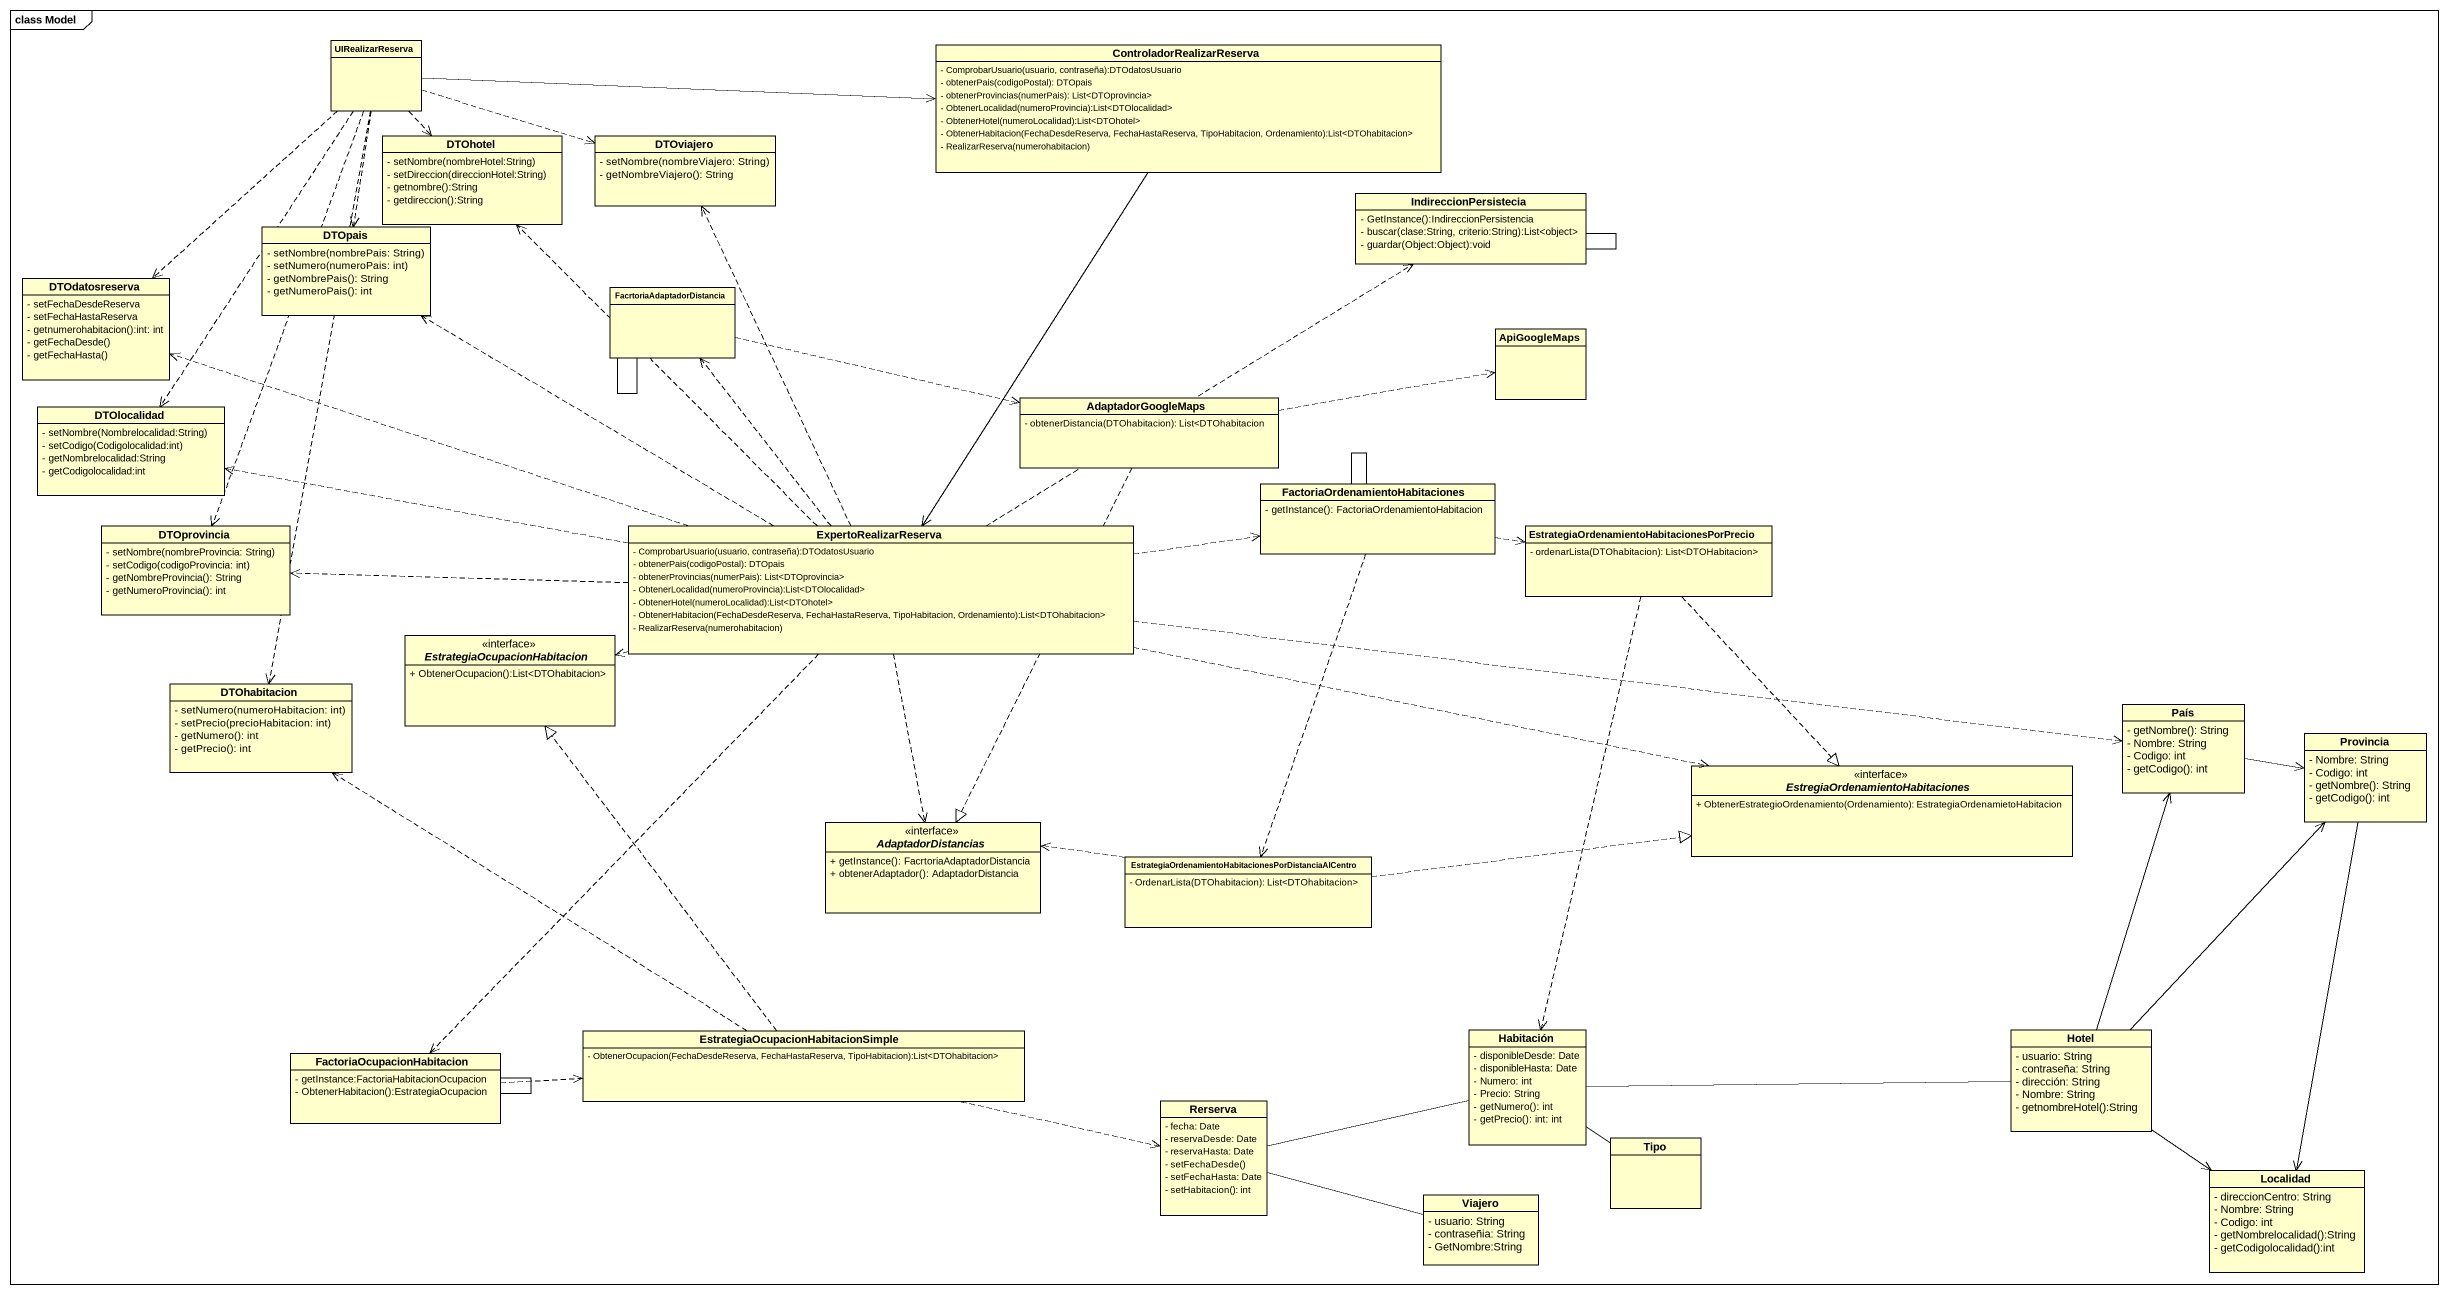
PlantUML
@startuml
mainframe class Model
hide circle
hide empty members
skinparam classAttributeIconSize 0
class UIRealizarReserva
class ControladorRealizarReserva {
  {field} - ComprobarUsuario(usuario, contraseña):DTOdatosUsuario
  {field} - obtenerPais(codigoPostal): DTOpais
  {field} - obtenerProvincias(numerPais): List<DTOprovincia>
  {field} - ObtenerLocalidad(numeroProvincia):List<DTOlocalidad>
  {field} - ObtenerHotel(numeroLocalidad):List<DTOhotel>
  {field} - ObtenerHabitacion(FechaDesdeReserva, FechaHastaReserva, TipoHabitacion, Ordenamiento):List<DTOhabitacion>
  {field} - RealizarReserva(numerohabitacion)
}
class DTOhotel {
  {field} - setNombre(nombreHotel:String)
  {field} - setDireccion(direccionHotel:String)
  {field} - getnombre():String
  {field} - getdireccion():String
}
class DTOviajero {
  {field} - setNombre(nombreViajero: String)
  {field} - getNombreViajero(): String
}
class IndireccionPersistecia {
  {field} - GetInstance():IndireccionPersistencia
  {field} - buscar(clase:String, criterio:String):List<object>
  {field} - guardar(Object:Object):void
}
class DTOpais {
  {field} - setNombre(nombrePais: String)
  {field} - setNumero(numeroPais: int)
  {field} - getNombrePais(): String
  {field} - getNumeroPais(): int
}
class DTOdatosreserva {
  - setFechaDesdeReserva
  - setFechaHastaReserva
  {field} - getnumerohabitacion():int: int
  {field} - getFechaDesde()
  {field} - getFechaHasta()
}
class FacrtoriaAdaptadorDistancia
class ApiGoogleMaps
class DTOlocalidad {
  {field} - setNombre(Nombrelocalidad:String)
  {field} - setCodigo(Codigolocalidad:int)
  - getNombrelocalidad:String
  - getCodigolocalidad:int
}
class AdaptadorGoogleMaps {
  {field} - obtenerDistancia(DTOhabitacion): List<DTOhabitacion
}
class "FactoriaOrdenamientoHabitaciones" as FactoriaOrdenamientoHabitaci {
  {field} - getInstance(): FactoriaOrdenamientoHabitacion
}
class DTOprovincia {
  {field} - setNombre(nombreProvincia: String)
  {field} - setCodigo(codigoProvincia: int)
  {field} - getNombreProvincia(): String
  {field} - getNumeroProvincia(): int
}
class ExpertoRealizarReserva {
  {field} - ComprobarUsuario(usuario, contraseña):DTOdatosUsuario
  {field} - obtenerPais(codigoPostal): DTOpais
  {field} - obtenerProvincias(numerPais): List<DTOprovincia>
  {field} - ObtenerLocalidad(numeroProvincia):List<DTOlocalidad>
  {field} - ObtenerHotel(numeroLocalidad):List<DTOhotel>
  {field} - ObtenerHabitacion(FechaDesdeReserva, FechaHastaReserva, TipoHabitacion, Ordenamiento):List<DTOhabitacion>
  {field} - RealizarReserva(numerohabitacion)
}
class "EstrategiaOrdenamientoHabitacionesPorPrecio" as EstrategiaOrdenamientoHabita {
  {field} - ordenarLista(DTOhabitacion): List<DTOHabitacion>
}
interface "EstrategiaOcupacionHabitacion" as EstrategiaOcupacionHabitacio {
  {field} + ObtenerOcupacion():List<DTOhabitacion>
}
class DTOhabitacion {
  {field} - setNumero(numeroHabitacion: int)
  {field} - setPrecio(precioHabitacion: int)
  {field} - getNumero(): int
  {field} - getPrecio(): int
}
class País {
  {field} - getNombre(): String
  - Nombre: String
  - Codigo: int
  {field} - getCodigo(): int
}
class Provincia {
  - Nombre: String
  - Codigo: int
  {field} - getNombre(): String
  {field} - getCodigo(): int
}
interface "EstregiaOrdenamientoHabitaciones" as EstregiaOrdenamientoHabitaci {
  {field} + ObtenerEstrategioOrdenamiento(Ordenamiento): EstrategiaOrdenamietoHabitacion
}
interface AdaptadorDistancias {
  {field} + getInstance(): FacrtoriaAdaptadorDistancia
  {field} + obtenerAdaptador(): AdaptadorDistancia
}
class "EstrategiaOrdenamientoHabitacionesPorDistanciaAlCentro" as EstrategiaOrdenamientoHabita_2 {
  {field} - OrdenarLista(DTOhabitacion): List<DTOhabitacion>
}
class FactoriaOcupacionHabitacion {
  - getInstance:FactoriaHabitacionOcupacion
  {field} - ObtenerHabitacion():EstrategiaOcupacion
}
class "EstrategiaOcupacionHabitacionSimple" as EstrategiaOcupacionHabitacio_2 {
  {field} - ObtenerOcupacion(FechaDesdeReserva, FechaHastaReserva, TipoHabitacion):List<DTOhabitacion>
}
class Habitación {
  - disponibleDesde: Date
  - disponibleHasta: Date
  - Numero: int
  - Precio: String
  {field} - getNumero(): int
  {field} - getPrecio(): int: int
}
class Hotel {
  - usuario: String
  - contraseña: String
  - dirección: String
  - Nombre: String
  {field} - getnombreHotel():String
}
class Rerserva {
  - fecha: Date
  - reservaDesde: Date
  - reservaHasta: Date
  {field} - setFechaDesde()
  - setFechaHasta: Date
  {field} - setHabitacion(): int
}
class Tipo
class Viajero {
  - usuario: String
  - contraseñia: String
  - GetNombre:String
}
class Localidad {
  - direccionCentro: String
  - Nombre: String
  - Codigo: int
  {field} - getNombrelocalidad():String
  {field} - getCodigolocalidad():int
}
UIRealizarReserva -right-> ControladorRealizarReserva
UIRealizarReserva ..> DTOhotel
UIRealizarReserva .right.> DTOviajero
UIRealizarReserva ..> DTOpais
UIRealizarReserva ..> DTOdatosreserva
UIRealizarReserva ..> DTOlocalidad
UIRealizarReserva ..> DTOprovincia
UIRealizarReserva ..> DTOhabitacion
ControladorRealizarReserva --> ExpertoRealizarReserva
IndireccionPersistecia -- IndireccionPersistecia
FacrtoriaAdaptadorDistancia -- FacrtoriaAdaptadorDistancia
FacrtoriaAdaptadorDistancia .right.> AdaptadorGoogleMaps
AdaptadorGoogleMaps .right.> ApiGoogleMaps
AdaptadorGoogleMaps ..|> AdaptadorDistancias
FactoriaOrdenamientoHabitaci -- FactoriaOrdenamientoHabitaci
FactoriaOrdenamientoHabitaci .right.> EstrategiaOrdenamientoHabita
FactoriaOrdenamientoHabitaci ..> EstrategiaOrdenamientoHabita_2
ExpertoRealizarReserva .up.> DTOhotel
ExpertoRealizarReserva .up.> DTOviajero
ExpertoRealizarReserva .up.> IndireccionPersistecia
ExpertoRealizarReserva .left.> DTOpais
ExpertoRealizarReserva .left.> DTOdatosreserva
ExpertoRealizarReserva .up.> FacrtoriaAdaptadorDistancia
ExpertoRealizarReserva .left.> DTOlocalidad
ExpertoRealizarReserva .right.> FactoriaOrdenamientoHabitaci
ExpertoRealizarReserva .left.> DTOprovincia
ExpertoRealizarReserva .left.> EstrategiaOcupacionHabitacio
ExpertoRealizarReserva .right.> País
ExpertoRealizarReserva .right.> EstregiaOrdenamientoHabitaci
ExpertoRealizarReserva ..> AdaptadorDistancias
ExpertoRealizarReserva ..> FactoriaOcupacionHabitacion
EstrategiaOrdenamientoHabita ..|> EstregiaOrdenamientoHabitaci
EstrategiaOrdenamientoHabita ..> Habitación
País -right-> Provincia
Provincia --> Localidad
EstrategiaOrdenamientoHabita_2 .right.|> EstregiaOrdenamientoHabitaci
EstrategiaOrdenamientoHabita_2 .left.> AdaptadorDistancias
FactoriaOcupacionHabitacion -- FactoriaOcupacionHabitacion
FactoriaOcupacionHabitacion .right.> EstrategiaOcupacionHabitacio_2
EstrategiaOcupacionHabitacio_2 .up.|> EstrategiaOcupacionHabitacio
EstrategiaOcupacionHabitacio_2 .up.> DTOhabitacion
EstrategiaOcupacionHabitacio_2 .right.> Rerserva
Habitación -left- Rerserva
Habitación -- Tipo
Hotel -up-> País
Hotel -up-> Provincia
Hotel -left- Habitación
Hotel --> Localidad
Viajero -left- Rerserva
@enduml
